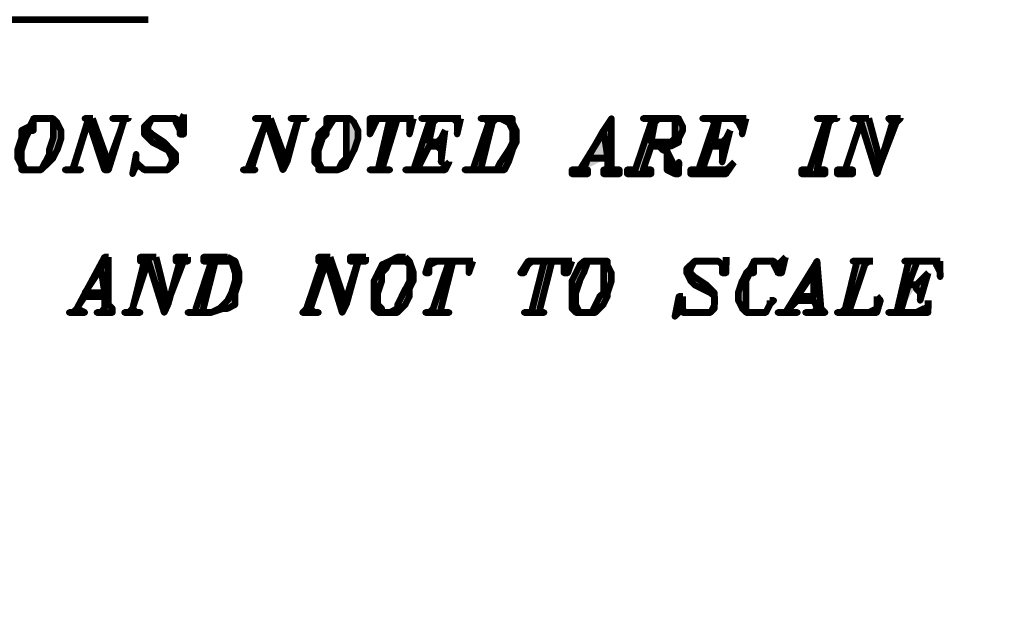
# Model space of a CAD drawing. Header units: inches. Extents: x 16 to 776, y 37 to 575.
# Drawn here: x 611.25 to 652.33, y 213.5 to 238 of the extents above; entities that cross this region are included whole.
import ezdxf

# ---------------------------------------------------------------- set-up
doc = ezdxf.new("R2010")
doc.units = ezdxf.units.IN
doc.header["$MEASUREMENT"] = 0
for name, color, linetype, lineweight in [('H', 7, 'CONTINUOUS', 100), ('P', 250, 'CONTINUOUS', 100), ('Text', 250, 'CONTINUOUS', 100)]:
    doc.layers.add(name, color=color, linetype=linetype, lineweight=lineweight)
doc.styles.get("Standard").update_dxf_attribs({"font": 'txt', "width": 0.75})

msp = doc.modelspace()

# ---------------------------------------------------------------- hatches: boundary and pattern name
at = {"layer": 'H', "linetype": 'Continuous'}
for points in [[(611.833, 233.833), (611.667, 233.5), (611.333, 233.333), (611.333, 233), (611.167, 232.5), (611.167, 232.167), (611.333, 231.833), (611.333, 231.667), (611.667, 231.667), (611.5, 231.667), (611.333, 232), (611.333, 232.5), (611.5, 233), (611.667, 233.333), (611.833, 233.333)], [(614.333, 233.833), (614, 233.833), (614.167, 233.833), (614.167, 233.667), (614.833, 231.667), (615, 232)], [(615.833, 233.833), (615.167, 233.833), (615.333, 233.833), (615.667, 233.833), (615, 232), (614.833, 231.667), (615, 231.667), (615.667, 233.833)], [(618.167, 234), (618, 233.667), (617.833, 233.667), (618, 233.333), (618, 233.167), (618.167, 233.167)], [(617.833, 233.833), (617.833, 233.667), (618, 233.667)], [(621.667, 233.833), (620.833, 231.667), (620.667, 231.667), (621.167, 231.667), (621, 231.667)], [(621.833, 233.833), (621.167, 233.833), (621.333, 233.833), (621.667, 233.833), (621.667, 233.667), (622.333, 231.667), (622.5, 232)], [(623.333, 233.833), (622.667, 233.833), (622.833, 233.833), (623, 233.833), (622.5, 232), (622.333, 231.667), (623, 233.833), (623.167, 233.833)], [(624.667, 233.833), (624.167, 233.833), (624.167, 233.5), (623.833, 233.167), (623.833, 233), (623.667, 232.5), (623.667, 232), (623.833, 231.833), (623.833, 231.667), (624.167, 231.667), (624, 231.667), (623.833, 232), (623.833, 232.5), (624, 233), (624.167, 233.167), (624.167, 233.333), (624.5, 233.833)], [(627.167, 233.833), (626.833, 233.833), (626.333, 231.667), (626.167, 231.667), (626, 231.667), (626.833, 231.667), (626.667, 231.667), (626.5, 231.667)], [(627.833, 233.833), (626, 233.833), (626, 233.167), (626.167, 233.5), (626.333, 233.833), (626.667, 233.833), (626.833, 233.833), (627.167, 233.833), (627.333, 233.833)], [(627.833, 233.833), (627.333, 233.833), (627.667, 233.833), (627.667, 233.667), (627.667, 233.5), (627.667, 233.167)], [(628.333, 233.833), (628.5, 233.833), (628.5, 233.667), (627.833, 231.667), (627.667, 231.667), (628.333, 231.667), (628.167, 231.667), (628, 231.667), (628.5, 232.667), (628.667, 232.667), (628.5, 232.833), (628.667, 233.667), (628.833, 233.833), (629, 233.833), (629.333, 233.833)], [(629.833, 233.833), (628.167, 233.833), (628.333, 233.833), (629.333, 233.833), (629.5, 233.833), (629.667, 233.667), (629.667, 233.333), (629.667, 233.167)], [(631.667, 233.833), (630.667, 233.833), (631.5, 233.833), (631.833, 233.667), (632, 233.333), (632, 232.833), (631.833, 232.5), (631.5, 232), (631.333, 231.667), (631, 231.667), (630.667, 231.667), (630.167, 231.667), (630, 231.667), (631, 231.667), (631.5, 231.667), (631.667, 231.667), (631.833, 232), (632, 232.5), (632.167, 232.833), (632.167, 233.333), (632, 233.667), (632, 233.833)], [(630.667, 233.833), (630.833, 233.833), (631, 233.667), (630.333, 231.667), (630.167, 231.667), (630.667, 231.667), (631.167, 233.667), (631.333, 233.833), (631.5, 233.833)], [(637.667, 233.833), (637.833, 233.833), (637.833, 233.667), (637.167, 231.667), (637, 231.667), (636.833, 231.667), (636.833, 231.5), (637.833, 231.5), (637.833, 231.667), (637.667, 231.667), (637.5, 231.667), (637.833, 232.667), (638.167, 232.667), (638.333, 232.667), (638.667, 232.667), (637.833, 232.833), (638, 233.667), (638.167, 233.833), (638.333, 233.833), (638.833, 233.833)], [(638.833, 233.833), (637.5, 233.833), (637.667, 233.833), (638.833, 233.833), (638.833, 233.667), (638.833, 233.5), (638.833, 233.333), (638.833, 233), (638.667, 232.833), (637.833, 232.833), (638.667, 232.667), (639, 232.833), (639, 233), (639.167, 233.333), (639.167, 233.5), (639, 233.833)], [(640.167, 233.833), (640.333, 233.833), (640.5, 233.667), (639.833, 231.667), (639.667, 231.667), (640.167, 231.667), (640, 231.667), (640.333, 232.667), (640.667, 232.667), (640.5, 232.833), (640.667, 233.667), (640.667, 233.833), (641, 233.833), (641.333, 233.833)], [(641.833, 233.833), (640, 233.833), (640.167, 233.833), (641.333, 233.833), (641.5, 233.667), (641.667, 233.333), (641.667, 233.167)], [(645.667, 233.833), (644.833, 233.833), (645, 233.833), (645.167, 233.833), (645.167, 233.667), (644.5, 231.667), (644.333, 231.667), (644.167, 231.667), (644.167, 231.5), (645.167, 231.5), (645.167, 231.667), (645, 231.667), (644.833, 231.667), (645.333, 233.667), (645.5, 233.833)], [(647, 233.833), (646.333, 233.833), (646.5, 233.833), (646.667, 233.667), (647.333, 231.5), (647.5, 232)], [(648.333, 233.833), (647.833, 233.833), (648, 233.667), (647.5, 232), (647.333, 231.5), (648.167, 233.667)], [(629.167, 233.333), (629, 233), (628.833, 232.833), (628.667, 232.833), (628.5, 232.833), (628.667, 232.667), (628.833, 232.667), (629, 232.5), (629, 232)], [(641.167, 233.333), (641, 233), (640.833, 232.833), (640.667, 232.833), (640.5, 232.833), (640.667, 232.667), (640.833, 232.667), (640.833, 232.5), (640.833, 232)], [(638.333, 232.667), (638.167, 232.667), (638.333, 232.5), (638.5, 232.5), (638.5, 231.667), (638.833, 231.833), (638.5, 232.5)], [(616.167, 232.333), (616, 231.5), (616.167, 231.833), (616.333, 231.833), (616.167, 232)], [(629.333, 232), (629.167, 231.833), (629, 231.667), (628.667, 231.667), (628.333, 231.667), (627.667, 231.667), (627.5, 231.667), (629.167, 231.667)], [(639, 231.833), (638.833, 231.833), (638.5, 231.667), (638.833, 231.5), (639, 231.5)], [(641.333, 232), (641.167, 231.833), (641, 231.667), (640.833, 231.667), (640.667, 231.667), (640.167, 231.667), (639.667, 231.667), (639.5, 231.667), (639.5, 231.5), (641, 231.5)], [(613.5, 231.667), (613.333, 231.667), (613.167, 231.667), (613.833, 231.667)], [(646, 231.667), (645.833, 231.667), (645.667, 231.667), (645.667, 231.5), (646.333, 231.5), (646.333, 231.667)], [(615, 228), (614.833, 228), (613.667, 225.833), (613.5, 225.667), (613.333, 225.667), (614, 225.667), (613.667, 225.833), (614, 226.333), (614.833, 226.333), (614, 226.5), (614.667, 227.5)], [(615, 228), (614.667, 227.5), (614.833, 226.5), (614, 226.5), (614.833, 226.333), (614.833, 226), (614.833, 225.833), (614.667, 225.667), (614.5, 225.667), (615.167, 225.667), (615.167, 225.833), (615, 226)], [(616.5, 227.833), (616, 225.833), (615.833, 225.667), (615.667, 225.667), (616.333, 225.667), (616.167, 225.667), (616, 225.833), (616.667, 227.833)], [(617, 228), (616.333, 228), (616.333, 227.833), (616.5, 227.833), (616.667, 227.833), (617.333, 225.667), (617.5, 226)], [(618.333, 228), (617.833, 228), (617.833, 227.833), (618, 227.833), (617.5, 226), (617.333, 225.667), (618.167, 227.833), (618.333, 227.833)], [(620, 228), (619, 228), (619, 227.833), (620, 227.833), (620.167, 227.833), (620.333, 227.333), (620.333, 227), (620.167, 226.5), (620, 226.167), (619.667, 225.833), (619.333, 225.667), (619, 225.667), (618.5, 225.667), (618.333, 225.667), (619.333, 225.667), (619.833, 225.833), (620, 225.833), (620.333, 226), (620.333, 226.5), (620.5, 227), (620.5, 227.333), (620.333, 227.833)], [(619, 227.833), (619.167, 227.833), (619.333, 227.833), (618.667, 225.833), (618.667, 225.667), (618.5, 225.667), (619, 225.667), (619, 225.833), (619.5, 227.833), (619.667, 227.833), (619.833, 227.833), (620, 227.833)], [(624, 227.833), (623.333, 225.833), (623.167, 225.667), (623.833, 225.667), (623.667, 225.667), (623.5, 225.833), (624.167, 227.833)], [(624.333, 228), (623.833, 228), (623.833, 227.833), (624, 227.833), (624.167, 227.833), (624.833, 225.667), (625, 226)], [(625.833, 228), (625.167, 228), (625.167, 227.833), (625.5, 227.833), (625, 226), (624.833, 225.667), (625.5, 227.833), (625.667, 227.833), (625.833, 227.833)], [(627.5, 228), (627.167, 228), (626.833, 227.833), (626.5, 227.667), (626.333, 227.333), (626.167, 227), (626.167, 226.5), (626.167, 226.167), (626.167, 225.833), (626.333, 225.667), (626.5, 225.667), (626.5, 225.833), (626.333, 226), (626.333, 226.5), (626.5, 227), (626.5, 227.333), (626.667, 227.5), (626.833, 227.833), (627.167, 227.833), (627.333, 227.833)], [(629.5, 227.833), (629.333, 227.833), (628.667, 225.833), (628.5, 225.667), (628.333, 225.667), (629.333, 225.667), (629.167, 225.667), (629, 225.667), (629, 225.833)], [(630.333, 227.833), (628.5, 227.833), (628.333, 227.333), (628.5, 227.333), (628.5, 227.667), (628.833, 227.833), (629.167, 227.833), (629.333, 227.833), (629.5, 227.833), (629.833, 227.833)], [(630.333, 227.833), (629.833, 227.833), (630, 227.833), (630.167, 227.833), (630.167, 227.667), (630.167, 227.333)], [(634.5, 227.833), (632.667, 227.833), (632.333, 227.333), (632.5, 227.333), (632.667, 227.667), (632.833, 227.833), (633.167, 227.833), (633.333, 227.833), (633.667, 227.833), (634, 227.833)], [(633.667, 227.833), (633.333, 227.833), (632.833, 225.833), (632.833, 225.667), (632.5, 225.667), (633.333, 225.667), (633.167, 225.667), (633.167, 225.833)], [(634.5, 227.833), (634, 227.833), (634.167, 227.833), (634.167, 227.5), (634.167, 227.333), (634.333, 227.333)], [(635.333, 227.833), (635, 227.833), (634.833, 227.667), (634.667, 227.333), (634.5, 227), (634.5, 226.5), (634.5, 226.167), (634.5, 225.833), (634.667, 225.667), (634.833, 225.667), (634.667, 226), (634.667, 226.5), (634.833, 227), (635, 227.333), (635.167, 227.833)], [(641, 228), (641, 227.667), (640.833, 227.667), (640.833, 227.333), (641, 227.333)], [(642.167, 227.833), (642, 227.5), (641.833, 227.333), (641.667, 227), (641.5, 226.5), (641.5, 226.167), (641.667, 225.833), (641.833, 225.667), (642, 225.667), (642.167, 225.667), (641.833, 225.667), (641.833, 226), (641.833, 226.5), (641.833, 227), (642, 227.333), (642.167, 227.333)], [(643.5, 228), (643.167, 227.667), (643, 227.667), (643.167, 227.333), (643.333, 227.333)], [(643, 227.833), (643, 227.667), (643.167, 227.667)], [(644.833, 227.833), (643.5, 225.667), (643.333, 225.667), (643.167, 225.667), (644, 225.667), (643.833, 225.667), (643.5, 225.667), (644, 226.167), (644.667, 226.167), (644, 226.333), (644.667, 227.333)], [(644.833, 227.833), (644.667, 227.333), (644.667, 226.333), (644, 226.333), (644.667, 226.167), (644.833, 225.833), (644.667, 225.667), (644.5, 225.667), (644.333, 225.667), (645.167, 225.667), (645, 225.833)], [(647.167, 227.833), (646.333, 227.833), (646.5, 227.833), (646, 225.833), (645.833, 225.667), (645.667, 225.667), (646.333, 225.667), (646.167, 225.667), (646.833, 227.667), (647, 227.833)], [(650, 227.833), (648.5, 227.833), (649.5, 227.833), (649.833, 227.833), (649.833, 227.667), (650, 227.333), (650, 227.167)], [(639.167, 226.333), (639, 226.333), (638.833, 225.5), (639.167, 225.833), (639.167, 226)], [(642.833, 226.167), (642.833, 226), (642.667, 225.667), (642.333, 225.667), (642.167, 225.667), (642, 225.667), (642.333, 225.667), (642.667, 225.667), (642.833, 226), (643, 226.167)], [(647.333, 226.333), (647.333, 225.833), (647, 225.667), (646.833, 225.667), (646.333, 225.667), (645.667, 225.667), (647.333, 225.667), (647.5, 226.167)], [(649.5, 226.167), (649.5, 225.833), (649.333, 225.833), (649, 225.667), (648.5, 225.667), (647.833, 225.667), (649.5, 225.667), (649.5, 226)]]:
    msp.add_hatch(color=0, dxfattribs=at).paths.add_polyline_path(points)
h = msp.add_hatch(color=0, dxfattribs=at)
edge = h.paths.add_edge_path()
edge.add_line((612.667, 233.833), (612.667, 233.5))
edge.add_line((612.667, 233.5), (612.667, 233))
edge.add_line((612.667, 233), (612.5, 232.5))
edge.add_line((612.5, 232.5), (612.5, 232.333))
edge.add_line((612.5, 232.333), (612.333, 232))
edge.add_line((612.333, 232), (612.167, 231.667))
edge.add_line((612.167, 231.667), (612, 231.667))
edge.add_line((612, 231.667), (611.667, 231.667))
edge.add_line((611.667, 231.667), (611.833, 231.667))
edge.add_line((611.833, 231.667), (612.167, 231.667))
edge.add_line((612.167, 231.667), (612.5, 232))
edge.add_line((612.5, 232), (612.667, 232.167))
edge.add_line((612.667, 232.167), (612.833, 232.5))
edge.add_line((612.833, 232.5), (613, 233))
edge.add_line((613, 233), (613, 233.333))
edge.add_line((613, 233.333), (612.833, 233.667))
h = msp.add_hatch(color=0, dxfattribs=at)
edge = h.paths.add_edge_path()
edge.add_line((616.833, 233.833), (616.5, 233.5))
edge.add_line((616.5, 233.5), (616.5, 233.167))
edge.add_line((616.5, 233.167), (616.667, 233))
edge.add_line((616.667, 233), (616.833, 232.833))
edge.add_line((616.833, 232.833), (617.5, 232.5))
edge.add_line((617.5, 232.5), (617.667, 232.167))
edge.add_line((617.667, 232.167), (617.667, 232))
edge.add_line((617.667, 232), (617.5, 231.667))
edge.add_line((617.5, 231.667), (616.833, 231.667))
edge.add_line((616.833, 231.667), (617.167, 231.667))
edge.add_line((617.167, 231.667), (617.5, 231.667))
edge.add_line((617.5, 231.667), (617.667, 231.833))
edge.add_line((617.667, 231.833), (617.833, 232))
edge.add_line((617.833, 232), (617.833, 232.333))
edge.add_line((617.833, 232.333), (617.667, 232.5))
edge.add_line((617.667, 232.5), (617.333, 232.833))
edge.add_line((617.333, 232.833), (616.833, 233.167))
edge.add_line((616.833, 233.167), (616.667, 233.333))
edge.add_line((616.667, 233.333), (616.667, 233.5))
h = msp.add_hatch(color=0, dxfattribs=at)
edge = h.paths.add_edge_path()
edge.add_line((625, 233.833), (625, 233.5))
edge.add_line((625, 233.5), (625, 233))
edge.add_line((625, 233), (625, 232.5))
edge.add_line((625, 232.5), (625, 232.167))
edge.add_line((625, 232.167), (624.833, 232))
edge.add_line((624.833, 232), (624.667, 231.667))
edge.add_line((624.667, 231.667), (624.5, 231.667))
edge.add_line((624.5, 231.667), (624.167, 231.667))
edge.add_line((624.167, 231.667), (624.333, 231.667))
edge.add_line((624.333, 231.667), (624.667, 231.667))
edge.add_line((624.667, 231.667), (625, 231.833))
edge.add_line((625, 231.833), (625.167, 232.167))
edge.add_line((625.167, 232.167), (625.333, 232.5))
edge.add_line((625.333, 232.5), (625.5, 233))
edge.add_line((625.5, 233), (625.5, 233.333))
edge.add_line((625.5, 233.333), (625.333, 233.667))
edge.add_line((625.333, 233.667), (625.167, 233.833))
h = msp.add_hatch(color=0, dxfattribs=at)
edge = h.paths.add_edge_path()
edge.add_line((636.167, 233.833), (634.833, 231.667))
edge.add_line((634.833, 231.667), (634.667, 231.667))
edge.add_line((634.667, 231.667), (634.5, 231.667))
edge.add_line((634.5, 231.667), (634.5, 231.5))
edge.add_line((634.5, 231.5), (635.167, 231.5))
edge.add_line((635.167, 231.5), (635.167, 231.667))
edge.add_line((635.167, 231.667), (635, 231.667))
edge.add_line((635, 231.667), (636, 232.167))
edge.add_line((636, 232.167), (635.167, 232.167))
edge.add_line((635.167, 232.167), (635.833, 233.333))
h = msp.add_hatch(color=0, dxfattribs=at)
edge = h.paths.add_edge_path()
edge.add_line((636.167, 233.833), (635.833, 233.333))
edge.add_line((635.833, 233.333), (635.167, 232.167))
edge.add_line((635.167, 232.167), (636, 232.167))
edge.add_line((636, 232.167), (636, 231.667))
edge.add_line((636, 231.667), (635.833, 231.667))
edge.add_line((635.833, 231.667), (635.833, 231.5))
edge.add_line((635.833, 231.5), (636.5, 231.5))
edge.add_line((636.5, 231.5), (636.5, 231.667))
edge.add_line((636.5, 231.667), (636.333, 231.667))
edge.add_line((636.333, 231.667), (636.167, 231.667))
h = msp.add_hatch(color=0, dxfattribs=at)
edge = h.paths.add_edge_path()
edge.add_line((627.5, 228), (627.333, 227.833))
edge.add_line((627.333, 227.833), (627.5, 227.833))
edge.add_line((627.5, 227.833), (627.667, 227.667))
edge.add_line((627.667, 227.667), (627.667, 227))
edge.add_line((627.667, 227), (627.5, 226.667))
edge.add_line((627.5, 226.667), (627.333, 226.333))
edge.add_line((627.333, 226.333), (627.167, 226))
edge.add_line((627.167, 226), (627.167, 225.833))
edge.add_line((627.167, 225.833), (626.5, 225.667))
edge.add_line((626.5, 225.667), (626.833, 225.667))
edge.add_line((626.833, 225.667), (627.167, 225.667))
edge.add_line((627.167, 225.667), (627.5, 226))
edge.add_line((627.5, 226), (627.667, 226.333))
edge.add_line((627.667, 226.333), (627.667, 226.667))
edge.add_line((627.667, 226.667), (627.833, 227))
edge.add_line((627.833, 227), (627.833, 227.333))
edge.add_line((627.833, 227.333), (627.667, 227.833))
h = msp.add_hatch(color=0, dxfattribs=at)
edge = h.paths.add_edge_path()
edge.add_line((635.833, 227.833), (635.833, 227.5))
edge.add_line((635.833, 227.5), (635.833, 227))
edge.add_line((635.833, 227), (635.833, 226.5))
edge.add_line((635.833, 226.5), (635.667, 226.333))
edge.add_line((635.667, 226.333), (635.5, 226))
edge.add_line((635.5, 226), (635.333, 225.667))
edge.add_line((635.333, 225.667), (634.833, 225.667))
edge.add_line((634.833, 225.667), (635.167, 225.667))
edge.add_line((635.167, 225.667), (635.5, 225.667))
edge.add_line((635.5, 225.667), (635.833, 226))
edge.add_line((635.833, 226), (636, 226.333))
edge.add_line((636, 226.333), (636, 226.5))
edge.add_line((636, 226.5), (636.167, 227))
edge.add_line((636.167, 227), (636.167, 227.333))
edge.add_line((636.167, 227.333), (636, 227.667))
edge.add_line((636, 227.667), (636, 227.833))
h = msp.add_hatch(color=0, dxfattribs=at)
edge = h.paths.add_edge_path()
edge.add_line((639.667, 227.833), (639.333, 227.5))
edge.add_line((639.333, 227.5), (639.333, 227.333))
edge.add_line((639.333, 227.333), (639.5, 227))
edge.add_line((639.5, 227), (639.667, 226.833))
edge.add_line((639.667, 226.833), (640.333, 226.5))
edge.add_line((640.333, 226.5), (640.5, 226.333))
edge.add_line((640.5, 226.333), (640.5, 226))
edge.add_line((640.5, 226), (640.333, 225.667))
edge.add_line((640.333, 225.667), (639.667, 225.667))
edge.add_line((639.667, 225.667), (640, 225.667))
edge.add_line((640, 225.667), (640.333, 225.667))
edge.add_line((640.333, 225.667), (640.5, 225.833))
edge.add_line((640.5, 225.833), (640.5, 226))
edge.add_line((640.5, 226), (640.5, 226.5))
edge.add_line((640.5, 226.5), (640.167, 226.833))
edge.add_line((640.167, 226.833), (639.667, 227.167))
edge.add_line((639.667, 227.167), (639.5, 227.333))
edge.add_line((639.5, 227.333), (639.5, 227.5))
h = msp.add_hatch(color=0, dxfattribs=at)
edge = h.paths.add_edge_path()
edge.add_line((648.5, 227.833), (648.667, 227.833))
edge.add_line((648.667, 227.833), (648.167, 225.667))
edge.add_line((648.167, 225.667), (648, 225.667))
edge.add_line((648, 225.667), (647.833, 225.667))
edge.add_line((647.833, 225.667), (648.5, 225.667))
edge.add_line((648.5, 225.667), (648.333, 225.667))
edge.add_line((648.333, 225.667), (649, 226.833))
edge.add_line((649, 226.833), (648.667, 226.833))
edge.add_line((648.667, 226.833), (649, 227.667))
edge.add_line((649, 227.667), (649, 227.833))
edge.add_line((649, 227.833), (649.167, 227.833))
edge.add_line((649.167, 227.833), (649.5, 227.833))
h = msp.add_hatch(color=0, dxfattribs=at)
edge = h.paths.add_edge_path()
edge.add_line((649.5, 227.333), (649.167, 227))
edge.add_line((649.167, 227), (648.667, 226.833))
edge.add_line((648.667, 226.833), (649, 226.833))
edge.add_line((649, 226.833), (649, 226.667))
edge.add_line((649, 226.667), (649.167, 226.5))
edge.add_line((649.167, 226.5), (649.167, 226.167))

# ---------------------------------------------------------------- linework, layer by layer
at = {"layer": 'P', "color": 0, "linetype": 'Continuous'}
for points in [[(586.333, 238), (616.667, 238)], [(612.5, 233.833), (612.167, 233.833), (611.833, 233.833), (611.667, 233.5), (611.333, 233.333), (611.333, 233), (611.167, 232.5), (611.167, 232.167), (611.333, 231.833), (611.333, 231.667), (611.667, 231.667), (611.667, 231.667), (611.5, 231.667), (611.333, 232), (611.333, 232.5), (611.5, 233), (611.667, 233.333), (611.833, 233.333), (611.833, 233.833), (612.167, 233.833), (612.5, 233.833)], [(612.5, 233.833), (612.5, 233.833), (612.667, 233.833), (612.667, 233.5), (612.667, 233), (612.5, 232.5), (612.5, 232.333), (612.333, 232), (612.167, 231.667), (612, 231.667), (611.833, 231.667), (611.667, 231.667), (611.667, 231.667), (611.833, 231.667), (612.167, 231.667), (612.5, 232), (612.667, 232.167), (612.833, 232.5), (613, 233), (613, 233.333), (612.833, 233.667), (612.667, 233.833), (612.5, 233.833)], [(614.167, 233.833), (613.5, 231.667), (613.333, 231.667), (613.167, 231.667), (613.167, 231.667), (613.833, 231.667), (613.833, 231.667), (613.833, 231.667), (613.5, 231.667), (614.167, 233.833)], [(614.333, 233.833), (614, 233.833), (614, 233.833), (614, 233.833), (614.167, 233.833), (614.167, 233.833), (614.167, 233.833), (614.167, 233.667), (614.833, 231.667), (615, 232), (614.333, 233.833)], [(615.833, 233.833), (615.167, 233.833), (615.167, 233.833), (615.333, 233.833), (615.667, 233.833), (615, 232), (614.833, 231.667), (615, 231.667), (615.667, 233.833), (615.833, 233.833), (615.833, 233.833)], [(617.5, 233.833), (617, 233.833), (616.833, 233.833), (616.5, 233.5), (616.5, 233.167), (616.667, 233), (616.833, 232.833), (617.5, 232.5), (617.667, 232.167), (617.667, 232), (617.5, 231.667), (617.167, 231.667), (616.833, 231.667), (616.833, 231.667), (617.167, 231.667), (617.5, 231.667), (617.667, 231.833), (617.833, 232), (617.833, 232.333), (617.667, 232.5), (617.333, 232.833), (616.833, 233.167), (616.667, 233.333), (616.667, 233.5), (616.833, 233.833), (617, 233.833), (617.5, 233.833)], [(617.5, 233.833), (617.5, 233.833), (617.833, 233.833), (617.833, 233.667), (618, 233.667), (617.833, 233.833), (617.5, 233.833)], [(618.167, 234), (618, 233.667), (618, 233.667), (617.833, 233.667), (618, 233.333), (618, 233.167), (618.167, 233.167), (618.167, 234)], [(621.667, 233.833), (620.833, 231.667), (620.833, 231.667), (620.667, 231.667), (620.667, 231.667), (621.167, 231.667), (621.167, 231.667), (621.167, 231.667), (621, 231.667), (621.667, 233.833)], [(621.833, 233.833), (621.167, 233.833), (621.167, 233.833), (621.333, 233.833), (621.667, 233.833), (621.667, 233.833), (621.667, 233.833), (621.667, 233.667), (622.333, 231.667), (622.5, 232), (621.833, 233.833)], [(623.333, 233.833), (622.667, 233.833), (622.667, 233.833), (622.833, 233.833), (623, 233.833), (622.5, 232), (622.333, 231.667), (622.333, 231.667), (623, 233.833), (623.167, 233.833), (623.333, 233.833), (623.333, 233.833)], [(625, 233.833), (624.667, 233.833), (624.167, 233.833), (624.167, 233.5), (623.833, 233.167), (623.833, 233), (623.667, 232.5), (623.667, 232), (623.833, 231.833), (623.833, 231.667), (624.167, 231.667), (624.167, 231.667), (624, 231.667), (623.833, 232), (623.833, 232.5), (624, 233), (624.167, 233.167), (624.167, 233.333), (624.5, 233.833), (624.667, 233.833), (625, 233.833), (625, 233.833)], [(625, 233.833), (625, 233.833), (625, 233.833), (625, 233.5), (625, 233), (625, 232.5), (625, 232.167), (624.833, 232), (624.667, 231.667), (624.5, 231.667), (624.333, 231.667), (624.167, 231.667), (624.167, 231.667), (624.333, 231.667), (624.667, 231.667), (625, 231.833), (625.167, 232.167), (625.333, 232.5), (625.5, 233), (625.5, 233.333), (625.333, 233.667), (625.167, 233.833), (625, 233.833)], [(627.167, 233.833), (626.833, 233.833), (626.333, 231.667), (626.167, 231.667), (626, 231.667), (626, 231.667), (626, 231.667), (626.833, 231.667), (626.833, 231.667), (626.667, 231.667), (626.5, 231.667), (626.5, 231.667), (627.167, 233.833)], [(627.833, 233.833), (626, 233.833), (626, 233.167), (626, 233.167), (626.167, 233.5), (626.333, 233.833), (626.667, 233.833), (626.833, 233.833), (627.167, 233.833), (627.333, 233.833), (627.833, 233.833)], [(627.833, 233.833), (627.333, 233.833), (627.667, 233.833), (627.667, 233.667), (627.667, 233.5), (627.667, 233.167), (627.667, 233.167), (627.833, 233.833)], [(628.333, 233.833), (628.5, 233.833), (628.5, 233.667), (627.833, 231.667), (627.667, 231.667), (627.667, 231.667), (628.333, 231.667), (628.167, 231.667), (628, 231.667), (628.5, 232.667), (628.667, 232.667), (628.5, 232.833), (628.667, 233.667), (628.833, 233.833), (629, 233.833), (629.333, 233.833), (628.333, 233.833)], [(629.833, 233.833), (628.167, 233.833), (628.167, 233.833), (628.333, 233.833), (629.333, 233.833), (629.5, 233.833), (629.667, 233.667), (629.667, 233.333), (629.667, 233.167), (629.667, 233.167), (629.833, 233.833)], [(631.667, 233.833), (630.667, 233.833), (630.667, 233.833), (630.667, 233.833), (631.5, 233.833), (631.833, 233.667), (632, 233.333), (632, 232.833), (631.833, 232.5), (631.5, 232), (631.333, 231.667), (631, 231.667), (630.667, 231.667), (630.167, 231.667), (630, 231.667), (630, 231.667), (631, 231.667), (631.5, 231.667), (631.667, 231.667), (631.833, 232), (632, 232.5), (632.167, 232.833), (632.167, 233.333), (632, 233.667), (632, 233.833), (631.667, 233.833)], [(630.667, 233.833), (630.833, 233.833), (631, 233.667), (630.333, 231.667), (630.167, 231.667), (630.167, 231.667), (630.667, 231.667), (630.667, 231.667), (630.667, 231.667), (631.167, 233.667), (631.333, 233.833), (631.5, 233.833), (631.5, 233.833), (630.667, 233.833)], [(636.167, 233.833), (636.167, 233.833), (634.833, 231.667), (634.667, 231.667), (634.5, 231.667), (634.5, 231.5), (635.167, 231.5), (635.167, 231.667), (635, 231.667), (635, 231.667), (635.167, 232.167), (636, 232.167), (635.167, 232.167), (635.833, 233.333), (636.167, 233.833)], [(636.167, 233.833), (635.833, 233.333), (636, 232.167), (635.167, 232.167), (636, 232.167), (636, 231.667), (635.833, 231.667), (635.833, 231.667), (635.833, 231.667), (635.833, 231.5), (636.5, 231.5), (636.5, 231.667), (636.333, 231.667), (636.167, 231.667), (636.167, 231.667), (636.167, 233.833)], [(637.667, 233.833), (637.833, 233.833), (637.833, 233.667), (637.167, 231.667), (637.167, 231.667), (637, 231.667), (636.833, 231.667), (636.833, 231.5), (637.833, 231.5), (637.833, 231.667), (637.667, 231.667), (637.5, 231.667), (637.5, 231.667), (637.833, 232.667), (638.167, 232.667), (638.333, 232.667), (638.667, 232.667), (637.833, 232.833), (638, 233.667), (638.167, 233.833), (638.333, 233.833), (638.833, 233.833), (637.667, 233.833)], [(638.833, 233.833), (637.5, 233.833), (637.5, 233.833), (637.667, 233.833), (638.833, 233.833), (638.833, 233.667), (638.833, 233.5), (638.833, 233.333), (638.833, 233), (638.667, 232.833), (637.833, 232.833), (638.667, 232.667), (639, 232.833), (639, 233), (639.167, 233.333), (639.167, 233.5), (639, 233.833), (638.833, 233.833)], [(640.167, 233.833), (640.333, 233.833), (640.5, 233.667), (639.833, 231.667), (639.667, 231.667), (639.667, 231.667), (640.167, 231.667), (640, 231.667), (640, 231.667), (640.333, 232.667), (640.667, 232.667), (640.5, 232.833), (640.667, 233.667), (640.667, 233.833), (641, 233.833), (641.333, 233.833), (640.167, 233.833)], [(641.833, 233.833), (640, 233.833), (640, 233.833), (640.167, 233.833), (641.333, 233.833), (641.333, 233.833), (641.5, 233.667), (641.667, 233.333), (641.667, 233.167), (641.667, 233.167), (641.833, 233.833)], [(645.667, 233.833), (644.833, 233.833), (644.833, 233.833), (645, 233.833), (645.167, 233.833), (645.167, 233.667), (644.5, 231.667), (644.333, 231.667), (644.333, 231.667), (644.167, 231.667), (644.167, 231.5), (645.167, 231.5), (645.167, 231.667), (645, 231.667), (644.833, 231.667), (644.833, 231.667), (645.333, 233.667), (645.5, 233.833), (645.667, 233.833), (645.667, 233.833)], [(647, 233.833), (646.333, 233.833), (646.333, 233.833), (646.5, 233.833), (646.667, 233.667), (646.667, 233.667), (646.667, 233.667), (646.667, 233.667), (647.333, 231.5), (647.5, 232), (647, 233.833)], [(648.333, 233.833), (647.833, 233.833), (647.833, 233.833), (647.833, 233.833), (648, 233.667), (647.5, 232), (647.333, 231.5), (647.333, 231.5), (648.167, 233.667), (648.333, 233.833), (648.333, 233.833)], [(646.667, 233.667), (646, 231.667), (645.833, 231.667), (645.667, 231.667), (645.667, 231.5), (646.333, 231.5), (646.333, 231.667), (646.333, 231.667), (646, 231.667), (646.667, 233.667)], [(629.167, 233.333), (629, 233), (628.833, 232.833), (628.667, 232.833), (628.5, 232.833), (628.667, 232.667), (628.833, 232.667), (629, 232.5), (629, 232), (629.167, 233.333)], [(641.167, 233.333), (641, 233), (640.833, 232.833), (640.667, 232.833), (640.5, 232.833), (640.667, 232.667), (640.833, 232.667), (640.833, 232.5), (640.833, 232), (641.167, 233.333)], [(638.333, 232.667), (638.167, 232.667), (638.333, 232.5), (638.5, 232.5), (638.5, 231.667), (638.833, 231.833), (638.833, 231.833), (638.5, 232.5), (638.333, 232.667), (638.333, 232.667)], [(616.167, 232.333), (616.167, 232.333), (616, 231.5), (616.167, 231.833), (616.333, 231.833), (616.333, 231.833), (616.167, 232), (616.167, 232.333)], [(616.333, 231.833), (616.333, 231.833), (616.5, 231.667), (616.833, 231.667), (616.833, 231.667), (616.5, 231.667), (616.333, 231.833)], [(629.333, 232), (629.167, 231.833), (629.167, 231.833), (629, 231.667), (628.667, 231.667), (628.333, 231.667), (627.667, 231.667), (627.5, 231.667), (627.5, 231.667), (629.167, 231.667), (629.333, 232), (629.333, 232)], [(639, 232), (639, 232), (639, 231.833), (638.833, 231.833), (638.833, 231.833), (638.5, 231.667), (638.833, 231.5), (639, 231.5), (639, 231.833), (639, 232)], [(641.333, 232), (641.167, 231.833), (641, 231.667), (640.833, 231.667), (640.667, 231.667), (640.167, 231.667), (639.667, 231.667), (639.5, 231.667), (639.5, 231.5), (641, 231.5), (641.333, 232)], [(615, 228), (614.833, 228), (613.667, 225.833), (613.5, 225.667), (613.333, 225.667), (613.333, 225.667), (614, 225.667), (614, 225.667), (614, 225.667), (613.667, 225.833), (614, 226.333), (614.833, 226.333), (614, 226.5), (614.667, 227.5), (615, 228)], [(615, 228), (614.667, 227.5), (614.833, 226.5), (614, 226.5), (614.833, 226.333), (614.833, 226), (614.833, 225.833), (614.667, 225.667), (614.5, 225.667), (614.5, 225.667), (615.167, 225.667), (615.167, 225.667), (615.167, 225.667), (615.167, 225.833), (615, 226), (615, 228)], [(616.5, 227.833), (616, 225.833), (615.833, 225.667), (615.667, 225.667), (615.667, 225.667), (616.333, 225.667), (616.333, 225.667), (616.167, 225.667), (616, 225.833), (616.667, 227.833), (616.5, 227.833)], [(617, 228), (616.333, 228), (616.333, 227.833), (616.5, 227.833), (616.5, 227.833), (616.5, 227.833), (616.667, 227.833), (616.667, 227.833), (617.333, 225.667), (617.5, 226), (617, 228)], [(618.333, 228), (617.833, 228), (617.833, 227.833), (617.833, 227.833), (618, 227.833), (617.5, 226), (617.333, 225.667), (617.333, 225.667), (618.167, 227.833), (618.167, 227.833), (618.333, 227.833), (618.333, 228)], [(620, 228), (619, 228), (619, 227.833), (619, 227.833), (620, 227.833), (620.167, 227.833), (620.333, 227.333), (620.333, 227), (620.167, 226.5), (620, 226.167), (619.667, 225.833), (619.333, 225.667), (619, 225.667), (618.5, 225.667), (618.333, 225.667), (618.333, 225.667), (619.333, 225.667), (619.833, 225.833), (620, 225.833), (620.333, 226), (620.333, 226.5), (620.5, 227), (620.5, 227.333), (620.333, 227.833), (620.333, 227.833), (620, 228)], [(619, 227.833), (619.167, 227.833), (619.333, 227.833), (618.667, 225.833), (618.667, 225.667), (618.5, 225.667), (619, 225.667), (619, 225.667), (619, 225.833), (619.5, 227.833), (619.667, 227.833), (619.833, 227.833), (620, 227.833), (619, 227.833)], [(624, 227.833), (623.333, 225.833), (623.167, 225.667), (623.167, 225.667), (623.167, 225.667), (623.833, 225.667), (623.833, 225.667), (623.667, 225.667), (623.5, 225.833), (624.167, 227.833), (624, 227.833)], [(624.333, 228), (623.833, 228), (623.833, 227.833), (623.833, 227.833), (624, 227.833), (624, 227.833), (624.167, 227.833), (624.167, 227.833), (624.833, 225.667), (625, 226), (624.333, 228)], [(625.833, 228), (625.167, 228), (625.167, 227.833), (625.167, 227.833), (625.5, 227.833), (625, 226), (624.833, 225.667), (624.833, 225.667), (625.5, 227.833), (625.667, 227.833), (625.833, 227.833), (625.833, 228)], [(627.5, 228), (627.167, 228), (626.833, 227.833), (626.5, 227.667), (626.333, 227.333), (626.167, 227), (626.167, 226.5), (626.167, 226.167), (626.167, 225.833), (626.333, 225.667), (626.5, 225.667), (626.5, 225.667), (626.5, 225.833), (626.333, 226), (626.333, 226.5), (626.5, 227), (626.5, 227.333), (626.667, 227.5), (626.833, 227.833), (627.167, 227.833), (627.333, 227.833), (627.5, 228)], [(627.5, 228), (627.333, 227.833), (627.5, 227.833), (627.667, 227.667), (627.667, 227), (627.5, 226.667), (627.333, 226.333), (627.167, 226), (627.167, 225.833), (626.833, 225.667), (626.833, 225.667), (626.5, 225.667), (626.5, 225.667), (626.833, 225.667), (627.167, 225.667), (627.5, 226), (627.667, 226.333), (627.667, 226.667), (627.833, 227), (627.833, 227.333), (627.667, 227.833), (627.667, 227.833), (627.5, 228)], [(629.5, 227.833), (629.333, 227.833), (628.667, 225.833), (628.5, 225.667), (628.5, 225.667), (628.333, 225.667), (628.333, 225.667), (629.333, 225.667), (629.333, 225.667), (629.167, 225.667), (629, 225.667), (629, 225.833), (629.5, 227.833)], [(630.333, 227.833), (628.5, 227.833), (628.333, 227.333), (628.5, 227.333), (628.5, 227.667), (628.833, 227.833), (629.167, 227.833), (629.333, 227.833), (629.5, 227.833), (629.833, 227.833), (630.333, 227.833)], [(630.333, 227.833), (629.833, 227.833), (630, 227.833), (630.167, 227.833), (630.167, 227.667), (630.167, 227.333), (630.167, 227.333), (630.333, 227.833)], [(634.5, 227.833), (632.667, 227.833), (632.333, 227.333), (632.5, 227.333), (632.667, 227.667), (632.833, 227.833), (633.167, 227.833), (633.333, 227.833), (633.667, 227.833), (634, 227.833), (634.5, 227.833)], [(633.667, 227.833), (633.333, 227.833), (632.833, 225.833), (632.833, 225.667), (632.5, 225.667), (632.5, 225.667), (632.5, 225.667), (633.333, 225.667), (633.333, 225.667), (633.167, 225.667), (633.167, 225.667), (633.167, 225.833), (633.667, 227.833)], [(634.5, 227.833), (634, 227.833), (634, 227.833), (634.167, 227.833), (634.167, 227.5), (634.167, 227.333), (634.333, 227.333), (634.5, 227.833)], [(635.833, 227.833), (635.333, 227.833), (635, 227.833), (634.833, 227.667), (634.667, 227.333), (634.5, 227), (634.5, 226.5), (634.5, 226.167), (634.5, 225.833), (634.667, 225.667), (634.833, 225.667), (634.833, 225.667), (634.833, 225.667), (634.667, 226), (634.667, 226.5), (634.833, 227), (635, 227.333), (635, 227.333), (635.167, 227.833), (635.333, 227.833), (635.833, 227.833)], [(635.833, 227.833), (635.833, 227.833), (635.833, 227.833), (635.833, 227.5), (635.833, 227), (635.833, 226.5), (635.667, 226.333), (635.5, 226), (635.333, 225.667), (635.167, 225.667), (635.167, 225.667), (634.833, 225.667), (634.833, 225.667), (635.167, 225.667), (635.5, 225.667), (635.833, 226), (636, 226.333), (636, 226.5), (636.167, 227), (636.167, 227.333), (636, 227.667), (636, 227.833), (635.833, 227.833)], [(640.333, 227.833), (640, 227.833), (639.667, 227.833), (639.333, 227.5), (639.333, 227.333), (639.5, 227), (639.667, 226.833), (640.333, 226.5), (640.5, 226.333), (640.5, 226), (640.333, 225.667), (640, 225.667), (639.667, 225.667), (639.667, 225.667), (640, 225.667), (640.333, 225.667), (640.5, 225.833), (640.5, 226), (640.5, 226.5), (640.5, 226.5), (640.167, 226.833), (639.667, 227.167), (639.5, 227.333), (639.5, 227.5), (639.667, 227.833), (640, 227.833), (640.333, 227.833)], [(640.333, 227.833), (640.333, 227.833), (640.667, 227.833), (640.833, 227.667), (640.833, 227.667), (640.667, 227.833), (640.333, 227.833)], [(641, 228), (641, 227.667), (640.833, 227.667), (640.833, 227.667), (640.833, 227.333), (640.833, 227.333), (641, 227.333), (641, 228)], [(642.833, 227.833), (642.5, 227.833), (642.167, 227.833), (642, 227.5), (641.833, 227.333), (641.667, 227), (641.5, 226.5), (641.5, 226.167), (641.667, 225.833), (641.833, 225.667), (642, 225.667), (642.167, 225.667), (641.833, 225.667), (641.833, 226), (641.833, 226.5), (641.833, 227), (642, 227.333), (642.167, 227.333), (642.167, 227.833), (642.5, 227.833), (642.833, 227.833)], [(642.833, 227.833), (642.833, 227.833), (643, 227.833), (643, 227.667), (643.167, 227.667), (643, 227.833), (642.833, 227.833)], [(643.5, 228), (643.167, 227.667), (643.167, 227.667), (643, 227.667), (643.167, 227.333), (643.167, 227.333), (643.333, 227.333), (643.5, 228)], [(644.833, 227.833), (644.833, 227.833), (643.5, 225.667), (643.333, 225.667), (643.167, 225.667), (643.167, 225.667), (644, 225.667), (644, 225.667), (643.833, 225.667), (643.5, 225.667), (644, 226.167), (644.667, 226.167), (644, 226.333), (644.667, 227.333), (644.833, 227.833)], [(644.833, 227.833), (644.667, 227.333), (644.667, 226.333), (644, 226.333), (644.667, 226.167), (644.833, 225.833), (644.667, 225.667), (644.5, 225.667), (644.333, 225.667), (644.333, 225.667), (645.167, 225.667), (645.167, 225.667), (645.167, 225.667), (645, 225.833), (645, 225.833), (644.833, 227.833)], [(647.167, 227.833), (646.333, 227.833), (646.333, 227.833), (646.333, 227.833), (646.5, 227.833), (646.5, 227.833), (646, 225.833), (645.833, 225.667), (645.667, 225.667), (646.333, 225.667), (646.167, 225.667), (646.167, 225.667), (646.833, 227.667), (647, 227.833), (647, 227.833), (647.167, 227.833)], [(648.5, 227.833), (648.667, 227.833), (648.667, 227.833), (648.167, 225.667), (648, 225.667), (647.833, 225.667), (648.5, 225.667), (648.333, 225.667), (648.333, 225.667), (648.667, 226.833), (649, 226.833), (648.667, 226.833), (649, 227.667), (649, 227.833), (649.167, 227.833), (649.5, 227.833), (648.5, 227.833)], [(650, 227.833), (648.5, 227.833), (648.5, 227.833), (648.5, 227.833), (649.5, 227.833), (649.833, 227.833), (649.833, 227.667), (650, 227.333), (650, 227.167), (650, 227.167), (650, 227.833)], [(649.5, 227.333), (649.167, 227), (649, 226.833), (649, 226.833), (648.667, 226.833), (649, 226.833), (649, 226.667), (649.167, 226.5), (649.167, 226.167), (649.5, 227.333)], [(639.167, 226.333), (639, 226.333), (638.833, 225.5), (639.167, 225.833), (639.167, 225.833), (639.167, 225.833), (639.167, 226), (639.167, 226.333)], [(642.833, 226.167), (642.833, 226), (642.667, 225.667), (642.333, 225.667), (642.167, 225.667), (642, 225.667), (642.333, 225.667), (642.667, 225.667), (642.833, 226), (643, 226.167), (642.833, 226.167)], [(647.333, 226.333), (647.333, 225.833), (647, 225.667), (646.833, 225.667), (646.333, 225.667), (645.667, 225.667), (645.667, 225.667), (645.667, 225.667), (647.333, 225.667), (647.5, 226.167), (647.333, 226.333)], [(649.5, 226.167), (649.5, 225.833), (649.333, 225.833), (649, 225.667), (649, 225.667), (648.5, 225.667), (647.833, 225.667), (647.833, 225.667), (647.833, 225.667), (649.5, 225.667), (649.5, 226), (649.5, 226.167)], [(639.167, 225.833), (639.167, 225.833), (639.167, 225.667), (639.667, 225.667), (639.667, 225.667), (639.167, 225.667), (639.167, 225.833)]]:
    msp.add_lwpolyline(points, dxfattribs=at)

# ---------------------------------------------------------------- texts
at = {"layer": 'Text', "color": 0, "linetype": 'Continuous', "char_height": 4.66667, "attachment_point": 4}
for insert in [(618.167, 213.5), (622.167, 213.5), (626, 213.5), (629.667, 213.5), (633.333, 213.5), (637.167, 213.5), (639.167, 213.5), (643, 213.5), (646.5, 213.5), (648.5, 213.5), (652.333, 213.5)]:
    msp.add_mtext('{\\fCIDFont+ F2|b0|i0|c1|p15;}', dxfattribs=dict(at, insert=insert))

doc.saveas('drawing.dxf')
